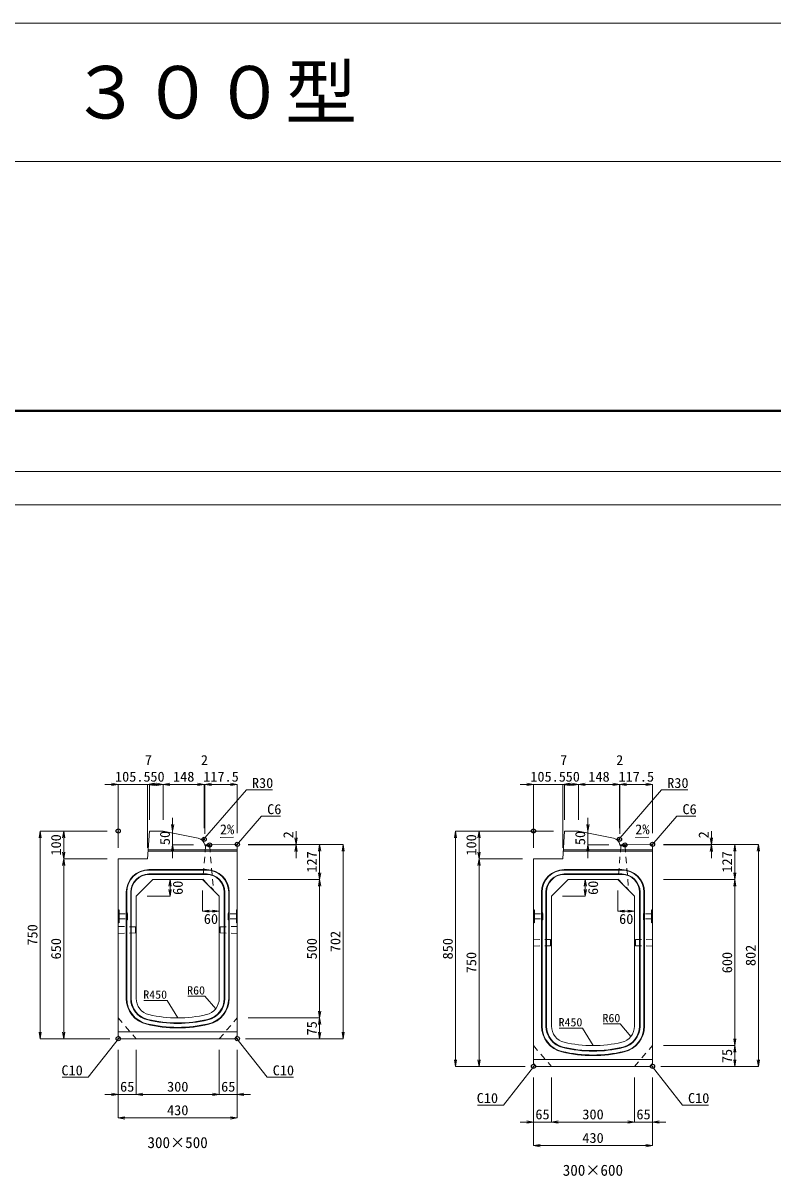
# Model space of a CAD drawing. Units: millimetres at full size; some dimension numbers follow another scale. Extents: x -1267 to 18002, y -8040 to 14480.
# Drawn here: x 3741 to 6450, y 10316 to 14480 of the extents above; entities that cross this region are included whole.
import ezdxf
from ezdxf.enums import TextEntityAlignment as Align

# ---------------------------------------------------------------- set-up
doc = ezdxf.new("R2010")
doc.units = ezdxf.units.MM
doc.header["$LTSCALE"] = 30
doc.header["$PDMODE"] = 32
doc.header["$PDSIZE"] = 15
doc.linetypes.add('USER1', pattern=[1.35, 0.75, -0.6])
for name, color, linetype, lineweight in [('0_2', 7, 'Continuous', 13), ('インサート', 3, 'USER1', 9), ('吊りマスター', 4, 'USER1', 9), ('図枠', 7, 'Continuous', 5), ('寸法線', 7, 'Continuous', 13), ('引出線', 4, 'Continuous', 13), ('排水孔', 30, 'USER1', 13), ('本体', 2, 'Continuous', 13), ('目地', 132, 'Continuous', 5)]:
    doc.layers.add(name, color=color, linetype=linetype, lineweight=lineweight)
doc.layers.add('作業エリア', color=11, linetype='Continuous')
doc.layers.add('文字', color=7, linetype='Continuous')
doc.styles.add('ＭＳ ゴシック', font='')
doc.styles.add('ＭＳ 明朝', font='')
doc.styles.get('ＭＳ ゴシック').set_extended_font_data('MS Gothic')
doc.styles.get('ＭＳ 明朝').set_extended_font_data('MS Mincho')

# ---------------------------------------------------------------- blocks, each defined once
blk = doc.blocks.new('open_arrow')
at = {"color": 0, "linetype": 'Continuous', "lineweight": -2}
blk.add_lwpolyline([(7.5, 1.25), (0, 0), (7.5, -1.25)], dxfattribs=at)

msp = doc.modelspace()

# ---------------------------------------------------------------- linework, layer by layer
at = {"layer": '0_2', "color": 5}
for p, q in [((-1267.22, 14480.25), (18001.66, 14480.25)), ((-1267.22, 13980.25), (18001.66, 13980.25))]:
    msp.add_line(p, q, dxfattribs=at)
at = {"layer": 'インサート'}
for p, q in [((4088.2, 11262.27), (4115.2, 11262.27)), ((4088.2, 11262.27), (4088.2, 11245.27)), ((4088.2, 11245.27), (4115.2, 11245.27)), ((4118.2, 11266.27), (4115.2, 11266.27)), ((4115.2, 11266.27), (4115.2, 11241.27)), ((4118.2, 11241.27), (4118.2, 11266.27)), ((4481.8, 11266.27), (4484.8, 11266.27)), ((4481.8, 11241.27), (4481.8, 11266.27)), ((4484.8, 11266.27), (4484.8, 11241.27)), ((4511.8, 11262.27), (4484.8, 11262.27)), ((4511.8, 11245.27), (4484.8, 11245.27)), ((4511.8, 11262.27), (4511.8, 11245.27)), ((5588.2, 11262.27), (5615.2, 11262.27)), ((5588.2, 11262.27), (5588.2, 11245.27)), ((5588.2, 11245.27), (5615.2, 11245.27)), ((5618.2, 11266.27), (5615.2, 11266.27)), ((5615.2, 11266.27), (5615.2, 11241.27)), ((5618.2, 11241.27), (5618.2, 11266.27)), ((5981.8, 11266.27), (5984.8, 11266.27)), ((5981.8, 11241.27), (5981.8, 11266.27)), ((5984.8, 11266.27), (5984.8, 11241.27)), ((6011.8, 11262.27), (5984.8, 11262.27)), ((6011.8, 11245.27), (5984.8, 11245.27)), ((6011.8, 11262.27), (6011.8, 11245.27)), ((4115.2, 11241.27), (4118.2, 11241.27)), ((4484.8, 11241.27), (4481.8, 11241.27)), ((5615.2, 11241.27), (5618.2, 11241.27)), ((5984.8, 11241.27), (5981.8, 11241.27))]:
    msp.add_line(p, q, dxfattribs=at)
at = {"layer": '作業エリア'}
for p in [(4085, 11561.77), (4395.5, 11531.77), (5585, 11561.77), (5895.5, 11531.77), (4415, 11511.77), (4515, 11513.77), (5915, 11511.77), (6015, 11513.77), (4085, 10811.77), (4515, 10811.77), (5585, 10711.77), (6015, 10711.77)]:
    msp.add_point(p, dxfattribs=at)
at = {"layer": '吊りマスター'}
for p, q in [((4085, 11217.27), (4085, 11192.27)), ((4085, 11217.27), (4147, 11215.77)), ((4147, 11215.77), (4147, 11193.77)), ((4515, 11217.27), (4453, 11215.77)), ((4453, 11215.77), (4453, 11193.77)), ((4515, 11217.27), (4515, 11192.27)), ((4085, 11192.27), (4147, 11193.77)), ((4515, 11192.27), (4453, 11193.77)), ((5585, 11171.27), (5585, 11146.27)), ((5585, 11171.27), (5647, 11169.77)), ((5647, 11169.77), (5647, 11147.77)), ((6015, 11171.27), (5953, 11169.77)), ((5953, 11169.77), (5953, 11147.77)), ((6015, 11171.27), (6015, 11146.27)), ((5585, 11146.27), (5647, 11147.77)), ((6015, 11146.27), (5953, 11147.77))]:
    msp.add_line(p, q, dxfattribs=at)
at = {"layer": '図枠', "lineweight": 40}
msp.add_line((400, 13080.17), (8200, 13080.17), dxfattribs=at)
at = {"layer": '図枠', "lineweight": 13}
for p, q in [((700, 12860.17), (7900, 12860.17)), ((700, 12740.17), (7900, 12740.17))]:
    msp.add_line(p, q, dxfattribs=at)
at = {"layer": '寸法線'}
for p, q in [((4037, 11730.31), (4238.5, 11730.31)), ((4085, 11501.77), (4085, 11730.31)), ((4166.5, 11730.31), (4221.5, 11730.31)), ((4190.5, 11501.77), (4190.5, 11730.31)), ((4190.5, 11501.77), (4190.5, 11730.31)), ((4197.5, 11730.31), (4247.5, 11730.31)), ((4197.5, 11601.77), (4197.5, 11730.31)), ((4197.5, 11601.77), (4197.5, 11730.31)), ((4247.5, 11730.31), (4395.5, 11730.31)), ((4247.5, 11601.77), (4247.5, 11730.31)), ((4247.5, 11601.77), (4247.5, 11730.31)), ((4347.5, 11730.31), (4445.43, 11730.31)), ((4395.5, 11571.77), (4395.5, 11730.31)), ((4395.5, 11571.77), (4395.5, 11730.31)), ((4397.43, 11551.77), (4397.43, 11730.31)), ((4397.43, 11730.31), (4515, 11730.31)), ((4397.43, 11551.77), (4397.43, 11730.31)), ((4515, 11553.77), (4515, 11730.31)), ((5537, 11730.31), (5738.5, 11730.31)), ((5585, 11501.77), (5585, 11730.31)), ((5666.5, 11730.31), (5721.5, 11730.31)), ((5690.5, 11501.77), (5690.5, 11730.31)), ((5690.5, 11501.77), (5690.5, 11730.31)), ((5697.5, 11730.31), (5747.5, 11730.31)), ((5697.5, 11601.77), (5697.5, 11730.31)), ((5697.5, 11601.77), (5697.5, 11730.31)), ((5747.5, 11730.31), (5895.5, 11730.31)), ((5747.5, 11601.77), (5747.5, 11730.31)), ((5747.5, 11601.77), (5747.5, 11730.31)), ((5847.5, 11730.31), (5945.43, 11730.31)), ((5895.5, 11571.77), (5895.5, 11730.31)), ((5895.5, 11571.77), (5895.5, 11730.31)), ((5897.43, 11551.77), (5897.43, 11730.31)), ((5897.43, 11730.31), (6015, 11730.31)), ((5897.43, 11551.77), (5897.43, 11730.31)), ((6015, 11553.77), (6015, 11730.31)), ((4281.58, 11609.77), (4281.58, 11463.77)), ((5781.58, 11609.77), (5781.58, 11463.77)), ((3803.25, 10811.77), (3803.25, 11561.77)), ((4045, 11561.77), (3803.25, 11561.77)), ((3888.25, 11461.77), (3888.25, 11561.77)), ((4045, 11561.77), (3888.25, 11561.77)), ((4727.36, 11463.77), (4727.36, 11561.77)), ((5303.25, 10711.77), (5303.25, 11561.77)), ((5657.5, 11561.77), (5303.25, 11561.77)), ((5388.25, 11461.77), (5388.25, 11561.77)), ((5657.5, 11561.77), (5388.25, 11561.77)), ((6227.36, 11463.77), (6227.36, 11561.77)), ((4357.43, 11511.77), (4281.58, 11511.77)), ((4555, 11513.77), (4812.36, 11513.77)), ((4555, 11513.77), (4727.36, 11513.77)), ((4555, 11513.77), (4897.36, 11513.77)), ((4555, 11511.77), (4727.36, 11511.77)), ((4812.36, 11386.77), (4812.36, 11513.77)), ((4897.36, 10811.77), (4897.36, 11513.77)), ((5857.43, 11511.77), (5781.58, 11511.77)), ((6055, 11513.77), (6312.36, 11513.77)), ((6055, 11513.77), (6227.36, 11513.77)), ((6055, 11513.77), (6397.36, 11513.77)), ((6055, 11511.77), (6227.36, 11511.77)), ((6312.36, 11386.77), (6312.36, 11513.77)), ((6397.36, 10711.77), (6397.36, 11513.77)), ((3888.25, 10811.77), (3888.25, 11461.77)), ((4045, 11461.77), (3888.25, 11461.77)), ((4045, 11461.77), (3888.25, 11461.77)), ((5388.25, 10711.77), (5388.25, 11461.77)), ((5545, 11461.77), (5388.25, 11461.77)), ((5545, 11461.77), (5388.25, 11461.77)), ((4272.17, 11326.77), (4272.17, 11386.77)), ((4555, 11386.77), (4812.36, 11386.77)), ((4555, 11386.77), (4812.36, 11386.77)), ((4812.36, 10886.77), (4812.36, 11386.77)), ((5772.17, 11326.77), (5772.17, 11386.77)), ((6055, 11386.77), (6312.36, 11386.77)), ((6055, 11386.77), (6312.36, 11386.77)), ((6312.36, 10786.77), (6312.36, 11386.77)), ((4190, 11326.77), (4272.17, 11326.77)), ((4390, 11346.77), (4390, 11272.54)), ((5690, 11326.77), (5772.17, 11326.77)), ((5890, 11346.77), (5890, 11272.54)), ((4390, 11272.54), (4450, 11272.54)), ((5890, 11272.54), (5950, 11272.54)), ((4555, 10886.77), (4812.36, 10886.77)), ((4555, 10886.77), (4812.36, 10886.77)), ((4812.36, 10811.77), (4812.36, 10886.77)), ((4055, 10811.77), (3803.25, 10811.77)), ((4055, 10811.77), (3888.25, 10811.77)), ((4545, 10811.77), (4812.36, 10811.77)), ((4545, 10811.77), (4897.36, 10811.77)), ((6055, 10786.77), (6312.36, 10786.77)), ((6055, 10786.77), (6312.36, 10786.77)), ((6312.36, 10711.77), (6312.36, 10786.77)), ((4085, 10771.77), (4085, 10610.61)), ((4085, 10771.77), (4085, 10525.61)), ((4150, 10771.77), (4150, 10610.61)), ((4150, 10771.77), (4150, 10610.61)), ((4450, 10771.77), (4450, 10610.61)), ((4450, 10771.77), (4450, 10610.61)), ((4515, 10771.77), (4515, 10610.61)), ((4515, 10771.77), (4515, 10525.61)), ((5555, 10711.77), (5303.25, 10711.77)), ((5555, 10711.77), (5388.25, 10711.77)), ((6045, 10711.77), (6312.36, 10711.77)), ((6045, 10711.77), (6397.36, 10711.77)), ((5585, 10671.77), (5585, 10510.61)), ((5585, 10671.77), (5585, 10425.61)), ((5650, 10671.77), (5650, 10510.61)), ((5650, 10671.77), (5650, 10510.61)), ((5950, 10671.77), (5950, 10510.61)), ((5950, 10671.77), (5950, 10510.61)), ((6015, 10671.77), (6015, 10510.61)), ((6015, 10671.77), (6015, 10425.61)), ((4037, 10610.61), (4198, 10610.61)), ((4150, 10610.61), (4450, 10610.61)), ((4402, 10610.61), (4563, 10610.61)), ((4085, 10525.61), (4515, 10525.61)), ((5537, 10510.61), (5698, 10510.61)), ((5650, 10510.61), (5950, 10510.61)), ((5902, 10510.61), (6063, 10510.61)), ((5585, 10425.61), (6015, 10425.61))]:
    msp.add_line(p, q, dxfattribs=at)
at = {"layer": '引出線'}
for points in [[(4389.4, 11527.63), (4547.84, 11710.38), (4642.51, 11710.38)], [(5889.4, 11527.63), (6047.84, 11710.38), (6142.51, 11710.38)], [(4512, 11510.71), (4603.01, 11615.68), (4671.35, 11615.68)], [(6012, 11510.71), (6103.01, 11615.68), (6171.35, 11615.68)], [(4453.02, 11538.78), (4501.73, 11539.76), (4452.99, 11538.78)], [(5953.02, 11538.78), (6001.73, 11539.76), (5952.99, 11538.78)], [(4437.07, 10920.09), (4398.48, 10965.49), (4336.25, 10965.49)], [(4300, 10886.77), (4261.49, 10950.32), (4177.31, 10950.32)], [(5800, 10786.77), (5761.49, 10850.32), (5677.31, 10850.32)], [(5937.07, 10820.09), (5898.48, 10865.49), (5836.25, 10865.49)], [(4090, 10816.77), (3977.02, 10672.34), (3882.35, 10672.34)], [(4510, 10816.77), (4622.98, 10672.34), (4717.65, 10672.34)], [(5590, 10716.77), (5477.02, 10572.34), (5382.35, 10572.34)], [(6010, 10716.77), (6122.98, 10572.34), (6217.65, 10572.34)]]:
    msp.add_lwpolyline(points, dxfattribs=at)
at = {"layer": '排水孔'}
for p, q in [((4400.63, 11508.57), (4390.71, 11387.48)), ((4397.43, 11511.77), (4400.63, 11508.57)), ((4400.63, 11508.57), (4415.63, 11508.57)), ((4418.83, 11511.77), (4415.63, 11508.57)), ((4415.63, 11508.57), (4428.66, 11349.52)), ((5900.63, 11508.57), (5890.71, 11387.48)), ((5897.43, 11511.77), (5900.63, 11508.57)), ((5900.63, 11508.57), (5915.63, 11508.57)), ((5918.83, 11511.77), (5915.63, 11508.57)), ((5915.63, 11508.57), (5928.66, 11349.52)), ((4390.71, 11387.48), (4428.66, 11349.52)), ((5890.71, 11387.48), (5928.66, 11349.52))]:
    msp.add_line(p, q, dxfattribs=at)
at = {"layer": '本体'}
for p, q in [((4197.5, 11561.77), (4190.5, 11461.77)), ((4197.5, 11561.77), (4247.5, 11561.77)), ((4247.5, 11561.77), (4373.81, 11536.17)), ((5697.5, 11561.77), (5690.5, 11461.77)), ((5697.5, 11561.77), (5747.5, 11561.77)), ((5747.5, 11561.77), (5873.81, 11536.17)), ((4415, 11511.77), (4397.43, 11511.77)), ((4509, 11513.65), (4415, 11511.77)), ((4509, 11513.65), (4515, 11507.77)), ((4515, 10821.77), (4515, 11507.77)), ((5915, 11511.77), (5897.43, 11511.77)), ((6009, 11513.65), (5915, 11511.77)), ((6009, 11513.65), (6015, 11507.77)), ((6015, 10721.77), (6015, 11507.77)), ((4085, 11461.77), (4085, 10821.77)), ((4085, 11461.77), (4190.5, 11461.77)), ((5585, 11461.77), (5585, 10721.77)), ((5585, 11461.77), (5690.5, 11461.77)), ((4150, 11326.77), (4210, 11386.77)), ((4210, 11386.77), (4390, 11386.77)), ((4390, 11386.77), (4450, 11326.77)), ((5650, 11326.77), (5710, 11386.77)), ((5710, 11386.77), (5890, 11386.77)), ((5890, 11386.77), (5950, 11326.77)), ((4150, 11326.77), (4150, 10957.3)), ((4450, 10957.3), (4450, 11326.77)), ((5650, 11326.77), (5650, 10857.3)), ((5950, 10857.3), (5950, 11326.77)), ((4085, 10821.77), (4095, 10811.77)), ((4095, 10811.77), (4505, 10811.77)), ((4505, 10811.77), (4515, 10821.77)), ((5585, 10721.77), (5595, 10711.77)), ((5595, 10711.77), (6005, 10711.77)), ((6005, 10711.77), (6015, 10721.77))]:
    msp.add_line(p, q, dxfattribs=at)
at = {"layer": '本体', "lineweight": 9}
for p, q in [((4085, 11278.27), (4088.2, 11276.27)), ((4088.2, 11276.27), (4088.2, 11231.27)), ((4515, 11278.27), (4511.8, 11276.27)), ((4511.8, 11276.27), (4511.8, 11231.27)), ((5585, 11278.27), (5588.2, 11276.27)), ((5588.2, 11276.27), (5588.2, 11231.27)), ((6015, 11278.27), (6011.8, 11276.27)), ((6011.8, 11276.27), (6011.8, 11231.27)), ((4088.2, 11231.27), (4085, 11229.27)), ((4511.8, 11231.27), (4515, 11229.27)), ((5588.2, 11231.27), (5585, 11229.27)), ((6011.8, 11231.27), (6015, 11229.27)), ((4085, 10836.77), (4515, 10836.77)), ((5585, 10736.77), (6015, 10736.77))]:
    msp.add_line(p, q, dxfattribs=at)
at = {"layer": '本体', "linetype": 'USER1', "lineweight": 9}
for p, q in [((4085, 10886.77), (4150, 10811.77)), ((4450, 10811.77), (4515, 10886.77)), ((5585, 10786.77), (5650, 10711.77)), ((5950, 10711.77), (6015, 10786.77))]:
    msp.add_line(p, q, dxfattribs=at)
at = {"layer": '本体'}
for centre, radius, start, end in [((4367.85, 11506.76), 30, 9.60488, 78.54125), ((5867.85, 11506.76), 30, 9.60488, 78.54125), ((4210, 10957.3), 60, 180, 256.65764), ((4390, 10957.3), 60, 283.34236, 0), ((4300, 11336.77), 450, 256.65764, 283.34236), ((5710, 10857.3), 60, 180, 256.65764), ((5890, 10857.3), 60, 283.34236, 0), ((5800, 11236.77), 450, 256.65764, 283.34236)]:
    msp.add_arc(centre, radius, start, end, dxfattribs=at)
at = {"layer": '目地'}
for p, q in [((4515, 11493.77), (4192.74, 11493.77)), ((6015, 11493.77), (5692.74, 11493.77)), ((4515, 11489.77), (4192.46, 11489.77)), ((6015, 11489.77), (5692.46, 11489.77)), ((4404, 11422.77), (4196, 11422.77)), ((4404, 11420.77), (4196, 11420.77)), ((5904, 11422.77), (5696, 11422.77)), ((5904, 11420.77), (5696, 11420.77)), ((4404, 11406.77), (4196, 11406.77)), ((4404, 11404.77), (4196, 11404.77)), ((5904, 11406.77), (5696, 11406.77)), ((5904, 11404.77), (5696, 11404.77)), ((4114, 11340.77), (4114, 10957.3)), ((4116, 11340.77), (4116, 10957.3)), ((4130, 11340.77), (4130, 10957.3)), ((4132, 11340.77), (4132, 10957.3)), ((4468, 10957.3), (4468, 11340.77)), ((4470, 10957.3), (4470, 11340.77)), ((4484, 10957.3), (4484, 11340.77)), ((4486, 10957.3), (4486, 11340.77)), ((5614, 11340.77), (5614, 10857.3)), ((5616, 11340.77), (5616, 10857.3)), ((5630, 11340.77), (5630, 10857.3)), ((5632, 11340.77), (5632, 10857.3)), ((5968, 10857.3), (5968, 11340.77)), ((5970, 10857.3), (5970, 11340.77)), ((5984, 10857.3), (5984, 11340.77)), ((5986, 10857.3), (5986, 11340.77))]:
    msp.add_line(p, q, dxfattribs=at)
for centre, radius, start, end in [((4196, 11340.77), 82, 90, 180), ((4196, 11340.77), 80, 90, 180), ((4404, 11340.77), 82, 0, 90), ((4404, 11340.77), 80, 0, 90), ((5696, 11340.77), 82, 90, 180), ((5696, 11340.77), 80, 90, 180), ((5904, 11340.77), 82, 0, 90), ((5904, 11340.77), 80, 0, 90), ((4196, 11340.77), 66, 90, 180), ((4196, 11340.77), 64, 90, 180), ((4404, 11340.77), 66, 0, 90), ((4404, 11340.77), 64, 0, 90), ((5696, 11340.77), 66, 90, 180), ((5696, 11340.77), 64, 90, 180), ((5904, 11340.77), 66, 0, 90), ((5904, 11340.77), 64, 0, 90), ((4210, 10957.3), 96, 180, 256.65764), ((4210, 10957.3), 94, 180, 256.65764), ((4210, 10957.3), 80, 180, 256.65764), ((4210, 10957.3), 78, 180, 256.65764), ((4390, 10957.3), 78, 283.34236, 360), ((4390, 10957.3), 80, 283.34236, 360), ((4390, 10957.3), 94, 283.34236, 0), ((4390, 10957.3), 96, 283.34236, 0), ((4300, 11336.77), 470, 256.65764, 283.34236), ((4300, 11336.77), 468, 256.65764, 283.34236), ((4300, 11336.77), 486, 256.65764, 283.34236), ((4300, 11336.77), 484, 256.65764, 283.34236), ((5710, 10857.3), 96, 180, 256.65764), ((5710, 10857.3), 94, 180, 256.65764), ((5710, 10857.3), 80, 180, 256.65764), ((5710, 10857.3), 78, 180, 256.65764), ((5890, 10857.3), 78, 283.34236, 360), ((5890, 10857.3), 80, 283.34236, 360), ((5890, 10857.3), 94, 283.34236, 0), ((5890, 10857.3), 96, 283.34236, 0), ((5800, 11236.77), 486, 256.65764, 283.34236), ((5800, 11236.77), 484, 256.65764, 283.34236), ((5800, 11236.77), 470, 256.65764, 283.34236), ((5800, 11236.77), 468, 256.65764, 283.34236)]:
    msp.add_arc(centre, radius, start, end, dxfattribs=at)

# ---------------------------------------------------------------- block references
at = {"layer": '寸法線', "xscale": 3.2, "yscale": 3.2}
for p, rotation in [((4085, 11730.31), 180), ((4247.5, 11730.31), 180), ((4395.5, 11730.31), 180), ((4395.5, 11730.31), 180), ((4515, 11730.31), 180), ((5585, 11730.31), 180), ((5747.5, 11730.31), 180), ((5895.5, 11730.31), 180), ((5895.5, 11730.31), 180), ((6015, 11730.31), 180), ((4281.58, 11561.77), 90), ((5781.58, 11561.77), 90), ((3803.25, 11561.77), 270), ((3888.25, 11561.77), 270), ((4727.36, 11513.77), 90), ((5303.25, 11561.77), 270), ((5388.25, 11561.77), 270), ((6227.36, 11513.77), 90), ((4281.58, 11511.77), 270), ((4727.36, 11511.77), 270), ((4812.36, 11513.77), 270), ((4897.36, 11513.77), 270), ((5781.58, 11511.77), 270), ((6227.36, 11511.77), 270), ((6312.36, 11513.77), 270), ((6397.36, 11513.77), 270), ((3888.25, 11461.77), 90), ((3888.25, 11461.77), 270), ((5388.25, 11461.77), 90), ((5388.25, 11461.77), 270), ((4812.36, 11386.77), 90), ((6312.36, 11386.77), 90), ((4272.17, 11386.77), 270), ((4812.36, 11386.77), 270), ((5772.17, 11386.77), 270), ((6312.36, 11386.77), 270), ((4272.17, 11326.77), 90), ((5772.17, 11326.77), 90), ((4450, 11272.54), 180), ((5950, 11272.54), 180), ((4812.36, 10886.77), 90), ((4812.36, 10886.77), 270), ((3803.25, 10811.77), 90), ((3888.25, 10811.77), 90), ((4812.36, 10811.77), 90), ((4897.36, 10811.77), 90), ((6312.36, 10786.77), 90), ((6312.36, 10786.77), 270), ((5303.25, 10711.77), 90), ((5388.25, 10711.77), 90), ((6312.36, 10711.77), 90), ((6397.36, 10711.77), 90), ((4085, 10610.61), 180), ((4450, 10610.61), 180), ((4450, 10610.61), 180), ((4515, 10525.61), 180), ((5585, 10510.61), 180), ((5950, 10510.61), 180), ((5950, 10510.61), 180), ((6015, 10425.61), 180)]:
    msp.add_blockref('open_arrow', p, dxfattribs=dict(at, rotation=rotation))
for p in [(4190.5, 11730.31), (4197.5, 11730.31), (4247.5, 11730.31), (4397.43, 11730.31), (4397.43, 11730.31), (5690.5, 11730.31), (5697.5, 11730.31), (5747.5, 11730.31), (5897.43, 11730.31), (5897.43, 11730.31), (4390, 11272.54), (5890, 11272.54), (4150, 10610.61), (4150, 10610.61), (4515, 10610.61), (4085, 10525.61), (5650, 10510.61), (5650, 10510.61), (6015, 10510.61), (5585, 10425.61)]:
    msp.add_blockref('open_arrow', p, dxfattribs=at)
at = {"layer": '引出線'}
for p, xscale, yscale, rotation in [((4453.02, 11538.78), 0.16, 0.16, 1.1), ((5953.02, 11538.78), 0.16, 0.16, 1.1), ((4389.4, 11527.63), 0.16, 0.16, 49.1), ((4512, 11510.71), 0.16, 0.16, 49.1), ((5889.4, 11527.63), 0.16, 0.16, 49.1), ((6012, 11510.71), 0.16, 0.16, 49.1), ((4437.07, 10920.09), 0.133, 0.133, 130.4), ((4300, 10886.77), 0.133, 0.133, 121.2), ((4090, 10816.77), 0.16, 0.16, 232), ((4510, 10816.77), 0.16, 0.16, 308), ((5800, 10786.77), 0.133, 0.133, 121.2), ((5937.07, 10820.09), 0.133, 0.133, 130.4), ((5590, 10716.77), 0.16, 0.16, 232), ((6010, 10716.77), 0.16, 0.16, 308)]:
    msp.add_blockref('open_arrow', p, dxfattribs=dict(at, xscale=xscale, yscale=yscale, rotation=rotation))

# ---------------------------------------------------------------- texts
at = {"layer": '0_2', "style": 'ＭＳ ゴシック'}
msp.add_text('\u3000３００型', height=189.9, dxfattribs=at).set_placement((4300, 14230.25), align=Align.MIDDLE_CENTER)
at = {"layer": '寸法線', "style": 'ＭＳ 明朝', "width": 1.05}
for s, p in [('7', (4194, 11818.31)), ('2', (4396.47, 11818.31)), ('7', (5694, 11818.31)), ('2', (5896.47, 11818.31)), ('105.5', (4137.75, 11758.31)), ('50', (4226.9, 11758.31)), ('148', (4321.5, 11758.31)), ('117.5', (4456.22, 11758.31)), ('105.5', (5637.75, 11758.31)), ('50', (5726.9, 11758.31)), ('148', (5821.5, 11758.31)), ('117.5', (5956.22, 11758.31)), ('60', (4420, 11244.54)), ('60', (5920, 11244.54)), ('65', (4117.5, 10638.61)), ('300', (4300, 10638.61)), ('65', (4482.5, 10638.61)), ('430', (4300, 10553.61)), ('65', (5617.5, 10538.61)), ('300', (5800, 10538.61)), ('65', (5982.5, 10538.61)), ('430', (5800, 10453.61))]:
    msp.add_text(s, height=36.03, dxfattribs=at).set_placement(p, align=Align.MIDDLE_CENTER)
for s, p in [('100', (3860.25, 11511.77)), ('50', (4253.58, 11536.77)), ('2', (4699.36, 11548.28)), ('100', (5360.25, 11511.77)), ('50', (5753.58, 11536.77)), ('2', (6199.36, 11548.28)), ('127', (4784.36, 11450.27)), ('127', (6284.36, 11450.27)), ('60', (4300.17, 11356.77)), ('60', (5800.17, 11356.77)), ('750', (3775.25, 11186.77)), ('650', (3860.25, 11136.77)), ('500', (4784.36, 11136.77)), ('702', (4869.36, 11162.77)), ('850', (5275.25, 11136.77)), ('750', (5360.25, 11086.77)), ('600', (6284.36, 11086.77)), ('802', (6369.36, 11112.77)), ('75', (4784.36, 10849.27)), ('75', (6284.36, 10749.27))]:
    msp.add_text(s, height=36.03, rotation=90, dxfattribs=at).set_placement(p, align=Align.MIDDLE_CENTER)
at = {"layer": '引出線', "style": 'ＭＳ 明朝', "width": 1.05}
for s, p in [('R30', (4567.84, 11753.58)), ('R30', (6067.84, 11753.58)), ('C6', (4623.01, 11658.88)), ('C6', (6123.01, 11658.88)), ('C10', (4642.98, 10715.54)), ('C10', (6142.98, 10615.54))]:
    msp.add_text(s, height=36.03, dxfattribs=at).set_placement(p, align=Align.TOP_LEFT)
for p in [(4452.05, 11585.68), (5952.05, 11585.68)]:
    msp.add_text('2%', height=36.03, rotation=1.146, dxfattribs=at).set_placement(p, align=Align.TOP_LEFT)
for s, height, p in [('R60', 30.02, (4398.48, 11001.49)), ('R450', 30.02, (4261.49, 10986.32)), ('R450', 30.02, (5761.49, 10886.32)), ('R60', 30.02, (5898.48, 10901.49)), ('C10', 36.03, (3957.02, 10715.54)), ('C10', 36.03, (5457.02, 10615.54))]:
    msp.add_text(s, height=height, dxfattribs=at).set_placement(p, align=Align.TOP_RIGHT)
at = {"layer": '文字', "style": 'ＭＳ 明朝'}
for s, p in [('300×500', (4299.52, 10436.8)), ('300×600', (5799.52, 10336.8))]:
    msp.add_text(s, height=40.03, dxfattribs=at).set_placement(p, align=Align.MIDDLE_CENTER)

doc.saveas('drawing.dxf')
